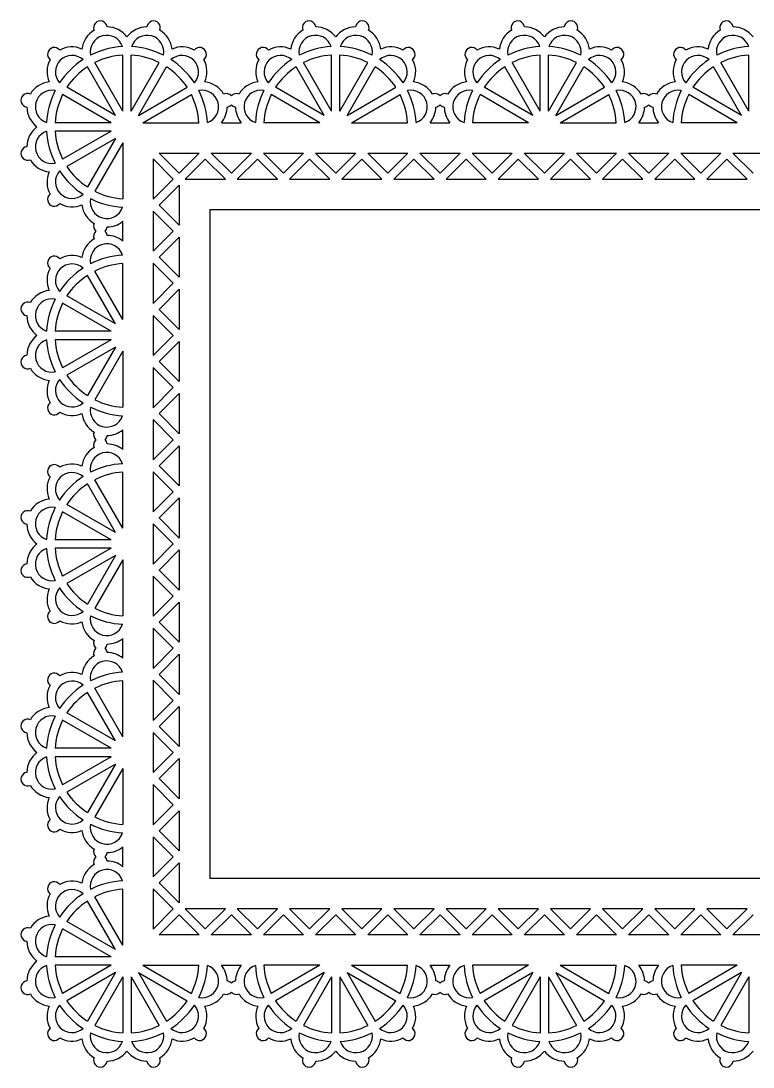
# Model space of a CAD drawing. Extents: x 101 to 362, y -61 to 137.
# Drawn here: x 100.8 to 239.1, y -61 to 136.8 of the extents above; entities that cross this region are included whole.
import ezdxf

# ---------------------------------------------------------------- set-up
doc = ezdxf.new("R2010")
doc.units = 0
doc.layers.get('0').update_dxf_attribs({"linetype": 'CONTINUOUS'})

msp = doc.modelspace()

# ---------------------------------------------------------------- linework, layer by layer
for p, q in [((120.056839, 119.719523), (114.761434, 128.891433)), ((120.056839, 119.719523), (120.056839, 130.310333)), ((121.656839, 119.719523), (121.656839, 130.310333)), ((121.656839, 119.719523), (126.952243, 128.891433)), ((159.478653, 119.719523), (154.183249, 128.891433)), ((159.478653, 119.719523), (159.478653, 130.310333)), ((161.078653, 119.719523), (161.078653, 130.310333)), ((161.078653, 119.719523), (166.374058, 128.891433)), ((198.900468, 119.719523), (193.605064, 128.891433)), ((198.900468, 119.719523), (198.900468, 130.310333)), ((200.500468, 119.719523), (200.500468, 130.310333)), ((200.500468, 119.719523), (205.795873, 128.891433)), ((238.322283, 119.719523), (233.026878, 128.891433)), ((238.322283, 119.719523), (238.322283, 130.310333)), ((118.671198, 118.919523), (113.375793, 128.091433)), ((123.042479, 118.919523), (128.337884, 128.091433)), ((158.093013, 118.919523), (152.797608, 128.091433)), ((162.464294, 118.919523), (167.759699, 128.091433)), ((197.514828, 118.919523), (192.219423, 128.091433)), ((201.886109, 118.919523), (207.181514, 128.091433)), ((236.936642, 118.919523), (231.641238, 128.091433)), ((117.871198, 117.533882), (108.699288, 122.829287)), ((118.671198, 118.919523), (109.499288, 124.214928)), ((123.042479, 118.919523), (132.214389, 124.214928)), ((123.842479, 117.533882), (133.014389, 122.829287)), ((157.293013, 117.533882), (148.121103, 122.829287)), ((158.093013, 118.919523), (148.921103, 124.214928)), ((162.464294, 118.919523), (171.636204, 124.214928)), ((163.264294, 117.533882), (172.436204, 122.829287)), ((196.714828, 117.533882), (187.542918, 122.829287)), ((197.514828, 118.919523), (188.342918, 124.214928)), ((201.886109, 118.919523), (211.058019, 124.214928)), ((202.686109, 117.533882), (211.858019, 122.829287)), ((236.136642, 117.533882), (226.964732, 122.829287)), ((236.936642, 118.919523), (227.764732, 124.214928)), ((117.871198, 117.533882), (107.280388, 117.533882)), ((123.842479, 117.533882), (134.433289, 117.533882)), ((138.700766, 117.533882), (142.434726, 117.533882)), ((157.293013, 117.533882), (146.702203, 117.533882)), ((163.264294, 117.533882), (173.855104, 117.533882)), ((178.12258, 117.533882), (181.856541, 117.533882)), ((196.714828, 117.533882), (186.124018, 117.533882)), ((202.686109, 117.533882), (213.276918, 117.533882)), ((217.544395, 117.533882), (221.278356, 117.533882)), ((236.136642, 117.533882), (225.545833, 117.533882)), ((117.871198, 115.933882), (107.280388, 115.933882)), ((117.871198, 115.933882), (108.699288, 110.638478)), ((118.671198, 114.548242), (109.499288, 109.252837)), ((118.671198, 114.548242), (113.375793, 105.376332)), ((120.056839, 113.748242), (114.761434, 104.576332)), ((120.056839, 113.748242), (120.056839, 103.157432)), ((126.915936, 111.783882), (134.508648, 111.783882)), ((126.915936, 111.783882), (130.712292, 107.987526)), ((134.508648, 111.783882), (130.712292, 107.987526)), ((136.77139, 111.783882), (144.364102, 111.783882)), ((136.77139, 111.783882), (140.567746, 107.987526)), ((144.364102, 111.783882), (140.567746, 107.987526)), ((146.626844, 111.783882), (154.219556, 111.783882)), ((146.626844, 111.783882), (150.4232, 107.987526)), ((154.219556, 111.783882), (150.4232, 107.987526)), ((156.482297, 111.783882), (160.278653, 107.987526)), ((156.482297, 111.783882), (164.075009, 111.783882)), ((164.075009, 111.783882), (160.278653, 107.987526)), ((166.337751, 111.783882), (173.930463, 111.783882)), ((166.337751, 111.783882), (170.134107, 107.987526)), ((173.930463, 111.783882), (170.134107, 107.987526)), ((176.193205, 111.783882), (183.785917, 111.783882)), ((176.193205, 111.783882), (179.989561, 107.987526)), ((183.785917, 111.783882), (179.989561, 107.987526)), ((186.048659, 111.783882), (193.641371, 111.783882)), ((186.048659, 111.783882), (189.845015, 107.987526)), ((193.641371, 111.783882), (189.845015, 107.987526)), ((195.904112, 111.783882), (203.496824, 111.783882)), ((195.904112, 111.783882), (199.700468, 107.987526)), ((203.496824, 111.783882), (199.700468, 107.987526)), ((205.759566, 111.783882), (213.352278, 111.783882)), ((205.759566, 111.783882), (209.555922, 107.987526)), ((213.352278, 111.783882), (209.555922, 107.987526)), ((215.61502, 111.783882), (223.207732, 111.783882)), ((215.61502, 111.783882), (219.411376, 107.987526)), ((223.207732, 111.783882), (219.411376, 107.987526)), ((225.470473, 111.783882), (233.063185, 111.783882)), ((225.470473, 111.783882), (229.266829, 107.987526)), ((233.063185, 111.783882), (229.266829, 107.987526)), ((235.325927, 111.783882), (239.122283, 107.987526)), ((235.325927, 111.783882), (242.918639, 111.783882)), ((125.806839, 110.674785), (129.603195, 106.878429)), ((125.806839, 110.674785), (125.806839, 103.082073)), ((135.640019, 110.652511), (131.843663, 106.856155)), ((135.640019, 110.652511), (139.436375, 106.856155)), ((145.495473, 110.652511), (141.699117, 106.856155)), ((145.495473, 110.652511), (149.291829, 106.856155)), ((155.350927, 110.652511), (151.554571, 106.856155)), ((155.350927, 110.652511), (159.147283, 106.856155)), ((165.20638, 110.652511), (161.410024, 106.856155)), ((165.20638, 110.652511), (169.002736, 106.856155)), ((175.061834, 110.652511), (171.265478, 106.856155)), ((175.061834, 110.652511), (178.85819, 106.856155)), ((184.917288, 110.652511), (181.120932, 106.856155)), ((184.917288, 110.652511), (188.713644, 106.856155)), ((194.772741, 110.652511), (190.976385, 106.856155)), ((194.772741, 110.652511), (198.569097, 106.856155)), ((204.628195, 110.652511), (200.831839, 106.856155)), ((204.628195, 110.652511), (208.424551, 106.856155)), ((214.483649, 110.652511), (210.687293, 106.856155)), ((214.483649, 110.652511), (218.280005, 106.856155)), ((224.339103, 110.652511), (220.542747, 106.856155)), ((224.339103, 110.652511), (228.135459, 106.856155)), ((234.194556, 110.652511), (230.3982, 106.856155)), ((234.194556, 110.652511), (237.990912, 106.856155)), ((125.806839, 103.082073), (129.603195, 106.878429)), ((131.843663, 106.856155), (139.436375, 106.856155)), ((141.699117, 106.856155), (149.291829, 106.856155)), ((151.554571, 106.856155), (159.147283, 106.856155)), ((161.410024, 106.856155), (169.002736, 106.856155)), ((171.265478, 106.856155), (178.85819, 106.856155)), ((181.120932, 106.856155), (188.713644, 106.856155)), ((190.976385, 106.856155), (198.569097, 106.856155)), ((200.831839, 106.856155), (208.424551, 106.856155)), ((210.687293, 106.856155), (218.280005, 106.856155)), ((220.542747, 106.856155), (228.135459, 106.856155)), ((230.3982, 106.856155), (237.990912, 106.856155)), ((126.938209, 101.950702), (130.734565, 105.747058)), ((130.734565, 105.747058), (130.734565, 98.154346)), ((126.938209, 101.950702), (130.734565, 98.154346)), ((136.484565, 101.106155), (262.916371, 101.106155)), ((136.484565, 101.106155), (136.484565, -25.32565)), ((120.056839, 95.155994), (120.056839, 98.889955)), ((125.806839, 100.819331), (129.603195, 97.022975)), ((125.806839, 100.819331), (125.806839, 93.226619)), ((125.806839, 93.226619), (129.603195, 97.022975)), ((126.938209, 92.095248), (130.734565, 95.891604)), ((130.734565, 95.891604), (130.734565, 88.298892)), ((126.938209, 92.095248), (130.734565, 88.298892)), ((120.056839, 80.297708), (114.761434, 89.469618)), ((120.056839, 80.297708), (120.056839, 90.888518)), ((125.806839, 90.963877), (125.806839, 83.371165)), ((125.806839, 90.963877), (129.603195, 87.167521)), ((118.671198, 79.497708), (113.375793, 88.669618)), ((125.806839, 83.371165), (129.603195, 87.167521)), ((126.938209, 82.239794), (130.734565, 86.03615)), ((130.734565, 86.03615), (130.734565, 78.443438)), ((117.871198, 78.112067), (108.699288, 83.407472)), ((118.671198, 79.497708), (109.499288, 84.793113)), ((125.806839, 81.108423), (125.806839, 73.515711)), ((125.806839, 81.108423), (129.603195, 77.312067)), ((126.938209, 82.239794), (130.734565, 78.443438)), ((117.871198, 78.112067), (107.280388, 78.112067)), ((125.806839, 73.515711), (129.603195, 77.312067)), ((117.871198, 76.512067), (107.280388, 76.512067)), ((117.871198, 76.512067), (108.699288, 71.216663)), ((126.938209, 72.384341), (130.734565, 76.180697)), ((130.734565, 76.180697), (130.734565, 68.587985)), ((118.671198, 75.126427), (109.499288, 69.831022)), ((118.671198, 75.126427), (113.375793, 65.954517)), ((120.056839, 74.326427), (114.761434, 65.154517)), ((120.056839, 74.326427), (120.056839, 63.735617)), ((125.806839, 71.25297), (125.806839, 63.660258)), ((125.806839, 71.25297), (129.603195, 67.456614)), ((126.938209, 72.384341), (130.734565, 68.587985)), ((125.806839, 63.660258), (129.603195, 67.456614)), ((126.938209, 62.528887), (130.734565, 66.325243)), ((130.734565, 66.325243), (130.734565, 58.732531)), ((125.806839, 61.397516), (125.806839, 53.804804)), ((125.806839, 61.397516), (129.603195, 57.60116)), ((126.938209, 62.528887), (130.734565, 58.732531)), ((120.056839, 55.73418), (120.056839, 59.468141)), ((125.806839, 53.804804), (129.603195, 57.60116)), ((126.938209, 52.673433), (130.734565, 56.469789)), ((130.734565, 56.469789), (130.734565, 48.877077)), ((120.056839, 40.875893), (120.056839, 51.466703)), ((125.806839, 51.542062), (125.806839, 43.94935)), ((125.806839, 51.542062), (129.603195, 47.745706)), ((126.938209, 52.673433), (130.734565, 48.877077)), ((120.056839, 40.875893), (114.761434, 50.047803)), ((118.671198, 40.075893), (113.375793, 49.247803)), ((125.806839, 43.94935), (129.603195, 47.745706)), ((126.938209, 42.817979), (130.734565, 46.614335)), ((130.734565, 46.614335), (130.734565, 39.021623)), ((117.871198, 38.690253), (108.699288, 43.985657)), ((118.671198, 40.075893), (109.499288, 45.371298)), ((125.806839, 41.686609), (125.806839, 34.093897)), ((125.806839, 41.686609), (129.603195, 37.890253)), ((126.938209, 42.817979), (130.734565, 39.021623)), ((117.871198, 38.690253), (107.280388, 38.690253)), ((125.806839, 34.093897), (129.603195, 37.890253)), ((117.871198, 37.090253), (107.280388, 37.090253)), ((117.871198, 37.090253), (108.699288, 31.794848)), ((118.671198, 35.704612), (109.499288, 30.409207)), ((118.671198, 35.704612), (113.375793, 26.532702)), ((126.938209, 32.962526), (130.734565, 36.758882)), ((130.734565, 36.758882), (130.734565, 29.16617)), ((120.056839, 34.904612), (114.761434, 25.732702)), ((120.056839, 34.904612), (120.056839, 24.313802)), ((125.806839, 31.831155), (125.806839, 24.238443)), ((125.806839, 31.831155), (129.603195, 28.034799)), ((126.938209, 32.962526), (130.734565, 29.16617)), ((125.806839, 24.238443), (129.603195, 28.034799)), ((126.938209, 23.107072), (130.734565, 26.903428)), ((130.734565, 26.903428), (130.734565, 19.310716)), ((125.806839, 21.975701), (129.603195, 18.179345)), ((125.806839, 21.975701), (125.806839, 14.382989)), ((126.938209, 23.107072), (130.734565, 19.310716)), ((120.056839, 16.312365), (120.056839, 20.046326)), ((125.806839, 14.382989), (129.603195, 18.179345)), ((126.938209, 13.251618), (130.734565, 17.047974)), ((130.734565, 17.047974), (130.734565, 9.455262)), ((120.056839, 1.454078), (120.056839, 12.044888)), ((125.806839, 12.120247), (129.603195, 8.323891)), ((125.806839, 12.120247), (125.806839, 4.527535)), ((126.938209, 13.251618), (130.734565, 9.455262)), ((120.056839, 1.454078), (114.761434, 10.625989)), ((118.671198, 0.654078), (113.375793, 9.825989)), ((125.806839, 4.527535), (129.603195, 8.323891)), ((118.671198, 0.654078), (109.499288, 5.949483)), ((126.938209, 3.396165), (130.734565, 7.192521)), ((130.734565, 7.192521), (130.734565, -0.400191)), ((117.871198, -0.731562), (108.699288, 4.563843)), ((125.806839, 2.264794), (125.806839, -5.327918)), ((125.806839, 2.264794), (129.603195, -1.531562)), ((126.938209, 3.396165), (130.734565, -0.400191)), ((117.871198, -0.731562), (107.280388, -0.731562)), ((125.806839, -5.327918), (129.603195, -1.531562)), ((117.871198, -2.331562), (107.280388, -2.331562)), ((117.871198, -2.331562), (108.699288, -7.626967)), ((118.671198, -3.717203), (109.499288, -9.012608)), ((118.671198, -3.717203), (113.375793, -12.889113)), ((126.938209, -6.459289), (130.734565, -2.662933)), ((130.734565, -2.662933), (130.734565, -10.255645)), ((120.056839, -4.517203), (114.761434, -13.689113)), ((120.056839, -4.517203), (120.056839, -15.108012)), ((125.806839, -7.59066), (125.806839, -15.183372)), ((125.806839, -7.59066), (129.603195, -11.387016)), ((126.938209, -6.459289), (130.734565, -10.255645)), ((125.806839, -15.183372), (129.603195, -11.387016)), ((126.938209, -16.314743), (130.734565, -12.518387)), ((130.734565, -12.518387), (130.734565, -20.111099)), ((125.806839, -17.446114), (125.806839, -25.038826)), ((125.806839, -17.446114), (129.603195, -21.24247)), ((126.938209, -16.314743), (130.734565, -20.111099)), ((120.056839, -23.10945), (120.056839, -19.375489)), ((125.806839, -25.038826), (129.603195, -21.24247)), ((126.938209, -26.170197), (130.734565, -22.373841)), ((130.734565, -22.373841), (130.734565, -29.966553)), ((262.916371, -25.32565), (136.484565, -25.32565)), ((120.056839, -37.967736), (120.056839, -27.376927)), ((125.806839, -27.301567), (129.603195, -31.097923)), ((125.806839, -27.301567), (125.806839, -34.894279)), ((126.938209, -26.170197), (130.734565, -29.966553)), ((118.671198, -38.767736), (113.375793, -29.595826)), ((120.056839, -37.967736), (114.761434, -28.795826)), ((125.806839, -34.894279), (129.603195, -31.097923)), ((135.640019, -34.872006), (131.843663, -31.07565)), ((139.436375, -31.07565), (131.843663, -31.07565)), ((135.640019, -34.872006), (139.436375, -31.07565)), ((149.291829, -31.07565), (141.699117, -31.07565)), ((145.495473, -34.872006), (141.699117, -31.07565)), ((145.495473, -34.872006), (149.291829, -31.07565)), ((155.350927, -34.872006), (151.554571, -31.07565)), ((159.147283, -31.07565), (151.554571, -31.07565)), ((155.350927, -34.872006), (159.147283, -31.07565)), ((165.20638, -34.872006), (161.410024, -31.07565)), ((169.002736, -31.07565), (161.410024, -31.07565)), ((165.20638, -34.872006), (169.002736, -31.07565)), ((175.061834, -34.872006), (171.265478, -31.07565)), ((178.85819, -31.07565), (171.265478, -31.07565)), ((175.061834, -34.872006), (178.85819, -31.07565)), ((184.917288, -34.872006), (181.120932, -31.07565)), ((188.713644, -31.07565), (181.120932, -31.07565)), ((184.917288, -34.872006), (188.713644, -31.07565)), ((198.569097, -31.07565), (190.976385, -31.07565)), ((194.772741, -34.872006), (190.976385, -31.07565)), ((194.772741, -34.872006), (198.569097, -31.07565)), ((204.628195, -34.872006), (200.831839, -31.07565)), ((208.424551, -31.07565), (200.831839, -31.07565)), ((204.628195, -34.872006), (208.424551, -31.07565)), ((218.280005, -31.07565), (210.687293, -31.07565)), ((214.483649, -34.872006), (210.687293, -31.07565)), ((214.483649, -34.872006), (218.280005, -31.07565)), ((224.339103, -34.872006), (220.542747, -31.07565)), ((228.135459, -31.07565), (220.542747, -31.07565)), ((224.339103, -34.872006), (228.135459, -31.07565)), ((234.194556, -34.872006), (230.3982, -31.07565)), ((237.990912, -31.07565), (230.3982, -31.07565)), ((234.194556, -34.872006), (237.990912, -31.07565)), ((118.671198, -38.767736), (109.499288, -33.472332)), ((126.915936, -36.003377), (130.712292, -32.207021)), ((134.508648, -36.003377), (130.712292, -32.207021)), ((136.77139, -36.003377), (140.567746, -32.207021)), ((144.364102, -36.003377), (140.567746, -32.207021)), ((146.626844, -36.003377), (150.4232, -32.207021)), ((154.219556, -36.003377), (150.4232, -32.207021)), ((156.482297, -36.003377), (160.278653, -32.207021)), ((164.075009, -36.003377), (160.278653, -32.207021)), ((166.337751, -36.003377), (170.134107, -32.207021)), ((173.930463, -36.003377), (170.134107, -32.207021)), ((176.193205, -36.003377), (179.989561, -32.207021)), ((183.785917, -36.003377), (179.989561, -32.207021)), ((186.048659, -36.003377), (189.845015, -32.207021)), ((193.641371, -36.003377), (189.845015, -32.207021)), ((195.904112, -36.003377), (199.700468, -32.207021)), ((203.496824, -36.003377), (199.700468, -32.207021)), ((205.759566, -36.003377), (209.555922, -32.207021)), ((213.352278, -36.003377), (209.555922, -32.207021)), ((215.61502, -36.003377), (219.411376, -32.207021)), ((223.207732, -36.003377), (219.411376, -32.207021)), ((225.470473, -36.003377), (229.266829, -32.207021)), ((233.063185, -36.003377), (229.266829, -32.207021)), ((235.325927, -36.003377), (239.122283, -32.207021)), ((117.871198, -40.153377), (108.699288, -34.857972)), ((134.508648, -36.003377), (126.915936, -36.003377)), ((144.364102, -36.003377), (136.77139, -36.003377)), ((154.219556, -36.003377), (146.626844, -36.003377)), ((164.075009, -36.003377), (156.482297, -36.003377)), ((173.930463, -36.003377), (166.337751, -36.003377)), ((183.785917, -36.003377), (176.193205, -36.003377)), ((193.641371, -36.003377), (186.048659, -36.003377)), ((203.496824, -36.003377), (195.904112, -36.003377)), ((213.352278, -36.003377), (205.759566, -36.003377)), ((223.207732, -36.003377), (215.61502, -36.003377)), ((233.063185, -36.003377), (225.470473, -36.003377)), ((242.918639, -36.003377), (235.325927, -36.003377)), ((117.871198, -40.153377), (107.280388, -40.153377)), ((117.871198, -41.753377), (107.280388, -41.753377)), ((117.871198, -41.753377), (108.699288, -47.048782)), ((118.671198, -43.139018), (109.499288, -48.434423)), ((118.671198, -43.139018), (113.375793, -52.310928)), ((123.042479, -43.139018), (132.214389, -48.434423)), ((123.042479, -43.139018), (128.337884, -52.310928)), ((123.842479, -41.753377), (133.014389, -47.048782)), ((123.842479, -41.753377), (134.433289, -41.753377)), ((138.700766, -41.753377), (142.434726, -41.753377)), ((157.293013, -41.753377), (146.702203, -41.753377)), ((157.293013, -41.753377), (148.121103, -47.048782)), ((158.093013, -43.139018), (148.921103, -48.434423)), ((158.093013, -43.139018), (152.797608, -52.310928)), ((162.464294, -43.139018), (171.636204, -48.434423)), ((162.464294, -43.139018), (167.759699, -52.310928)), ((163.264294, -41.753377), (172.436204, -47.048782)), ((163.264294, -41.753377), (173.855104, -41.753377)), ((178.12258, -41.753377), (181.856541, -41.753377)), ((196.714828, -41.753377), (186.124018, -41.753377)), ((196.714828, -41.753377), (187.542918, -47.048782)), ((197.514828, -43.139018), (188.342918, -48.434423)), ((197.514828, -43.139018), (192.219423, -52.310928)), ((201.886109, -43.139018), (207.181514, -52.310928)), ((201.886109, -43.139018), (211.058019, -48.434423)), ((202.686109, -41.753377), (211.858019, -47.048782)), ((202.686109, -41.753377), (213.276918, -41.753377)), ((217.544395, -41.753377), (221.278356, -41.753377)), ((236.136642, -41.753377), (225.545833, -41.753377)), ((236.136642, -41.753377), (226.964732, -47.048782)), ((236.936642, -43.139018), (227.764732, -48.434423)), ((236.936642, -43.139018), (231.641238, -52.310928)), ((120.056839, -43.939018), (114.761434, -53.110928)), ((120.056839, -43.939018), (120.056839, -54.529827)), ((121.656839, -43.939018), (121.656839, -54.529827)), ((121.656839, -43.939018), (126.952243, -53.110928)), ((159.478653, -43.939018), (154.183249, -53.110928)), ((159.478653, -43.939018), (159.478653, -54.529827)), ((161.078653, -43.939018), (166.374058, -53.110928)), ((161.078653, -43.939018), (161.078653, -54.529827)), ((198.900468, -43.939018), (193.605064, -53.110928)), ((198.900468, -43.939018), (198.900468, -54.529827)), ((200.500468, -43.939018), (200.500468, -54.529827)), ((200.500468, -43.939018), (205.795873, -53.110928)), ((238.322283, -43.939018), (233.026878, -53.110928)), ((238.322283, -43.939018), (238.322283, -54.529827))]:
    msp.add_line(p, q)
for centre, radius, start, end in [((115.831576, 135.488416), 1.28, 7.230346, 202.769654), ((125.882101, 135.488416), 1.28, 337.230346, 172.769654), ((155.253391, 135.488416), 1.28, 7.230346, 202.769654), ((165.303916, 135.488416), 1.28, 337.230346, 172.769654), ((194.675206, 135.488416), 1.28, 7.230346, 202.769654), ((204.72573, 135.488416), 1.28, 337.230346, 172.769654), ((234.097021, 135.488416), 1.28, 7.230346, 202.769654), ((117.056839, 130.915675), 4.734049, 120.539308, 173.388276), ((117.056839, 130.915675), 4.734049, 36.611724, 89.460692), ((124.656839, 130.915675), 4.734049, 90.539308, 143.388276), ((124.656839, 130.915675), 4.734049, 6.611724, 59.460692), ((156.478653, 130.915675), 4.734049, 120.539308, 173.388276), ((156.478653, 130.915675), 4.734049, 36.611724, 89.460692), ((164.078653, 130.915675), 4.734049, 90.539308, 143.388276), ((164.078653, 130.915675), 4.734049, 6.611724, 59.460692), ((195.900468, 130.915675), 4.734049, 120.539308, 173.388276), ((195.900468, 130.915675), 4.734049, 36.611724, 89.460692), ((203.500468, 130.915675), 4.734049, 90.539308, 143.388276), ((203.500468, 130.915675), 4.734049, 6.611724, 59.460692), ((235.322283, 130.915675), 4.734049, 120.539308, 173.388276), ((235.322283, 130.915675), 4.734049, 36.611724, 89.460692), ((117.056839, 130.915675), 3.134049, 18.522619, 191.477381), ((124.656839, 130.915675), 3.134049, 348.522619, 161.477381), ((156.478653, 130.915675), 3.134049, 18.522619, 191.477381), ((164.078653, 130.915675), 3.134049, 348.522619, 161.477381), ((195.900468, 130.915675), 3.134049, 18.522619, 191.477381), ((203.500468, 130.915675), 3.134049, 348.522619, 161.477381), ((235.322283, 130.915675), 3.134049, 18.522619, 191.477381), ((107.127567, 130.463154), 1.28, 37.230346, 232.769654), ((110.475045, 127.115675), 4.734049, 66.611724, 119.460692), ((120.856839, 116.733882), 15.2, 93.123789, 116.876211), ((120.856839, 116.733882), 15.2, 63.123789, 86.876211), ((131.238632, 127.115675), 4.734049, 60.539308, 113.388276), ((134.58611, 130.463154), 1.28, 307.230346, 142.769654), ((146.549382, 130.463154), 1.28, 37.230346, 232.769654), ((149.89686, 127.115675), 4.734049, 66.611724, 119.460692), ((160.278653, 116.733882), 15.2, 93.123789, 116.876211), ((160.278653, 116.733882), 15.2, 63.123789, 86.876211), ((170.660446, 127.115675), 4.734049, 60.539308, 113.388276), ((174.007925, 130.463154), 1.28, 307.230346, 142.769654), ((185.971197, 130.463154), 1.28, 37.230346, 232.769654), ((189.318675, 127.115675), 4.734049, 66.611724, 119.460692), ((199.700468, 116.733882), 15.2, 93.123789, 116.876211), ((199.700468, 116.733882), 15.2, 63.123789, 86.876211), ((210.082261, 127.115675), 4.734049, 60.539308, 113.388276), ((213.42974, 130.463154), 1.28, 307.230346, 142.769654), ((225.393012, 130.463154), 1.28, 37.230346, 232.769654), ((228.74049, 127.115675), 4.734049, 66.611724, 119.460692), ((239.122283, 116.733882), 15.2, 93.123789, 116.876211), ((110.475045, 127.115675), 4.734049, 150.539308, 203.388276), ((110.475045, 127.115675), 3.134049, 48.522619, 221.477381), ((120.856839, 116.733882), 15.2, 123.123789, 146.876211), ((120.856839, 116.733882), 13.6, 93.372287, 116.627713), ((120.856839, 116.733882), 13.6, 63.372287, 86.627713), ((131.238632, 127.115675), 3.134049, 318.522619, 131.477381), ((120.856839, 116.733882), 15.2, 33.123789, 56.876211), ((131.238632, 127.115675), 4.734049, 336.611724, 29.460692), ((149.89686, 127.115675), 4.734049, 150.539308, 203.388276), ((149.89686, 127.115675), 3.134049, 48.522619, 221.477381), ((160.278653, 116.733882), 15.2, 123.123789, 146.876211), ((160.278653, 116.733882), 13.6, 93.372287, 116.627713), ((160.278653, 116.733882), 13.6, 63.372287, 86.627713), ((170.660446, 127.115675), 3.134049, 318.522619, 131.477381), ((160.278653, 116.733882), 15.2, 33.123789, 56.876211), ((170.660446, 127.115675), 4.734049, 336.611724, 29.460692), ((189.318675, 127.115675), 4.734049, 150.539308, 203.388276), ((189.318675, 127.115675), 3.134049, 48.522619, 221.477381), ((199.700468, 116.733882), 15.2, 123.123789, 146.876211), ((199.700468, 116.733882), 13.6, 93.372287, 116.627713), ((199.700468, 116.733882), 13.6, 63.372287, 86.627713), ((210.082261, 127.115675), 3.134049, 318.522619, 131.477381), ((199.700468, 116.733882), 15.2, 33.123789, 56.876211), ((210.082261, 127.115675), 4.734049, 336.611724, 29.460692), ((228.74049, 127.115675), 4.734049, 150.539308, 203.388276), ((228.74049, 127.115675), 3.134049, 48.522619, 221.477381), ((239.122283, 116.733882), 15.2, 123.123789, 146.876211), ((239.122283, 116.733882), 13.6, 93.372287, 116.627713), ((120.856839, 116.733882), 13.6, 123.372287, 146.627713), ((120.856839, 116.733882), 13.6, 33.372287, 56.627713), ((160.278653, 116.733882), 13.6, 123.372287, 146.627713), ((160.278653, 116.733882), 13.6, 33.372287, 56.627713), ((199.700468, 116.733882), 13.6, 123.372287, 146.627713), ((199.700468, 116.733882), 13.6, 33.372287, 56.627713), ((239.122283, 116.733882), 13.6, 123.372287, 146.627713), ((106.675045, 120.533882), 4.734049, 96.611724, 149.460692), ((135.038632, 120.533882), 4.734049, 30.539308, 83.388276), ((146.09686, 120.533882), 4.734049, 96.611724, 149.460692), ((174.460446, 120.533882), 4.734049, 30.539308, 83.388276), ((185.518675, 120.533882), 4.734049, 96.611724, 149.460692), ((213.882261, 120.533882), 4.734049, 30.539308, 83.388276), ((224.94049, 120.533882), 4.734049, 96.611724, 149.460692), ((102.102305, 121.759144), 1.28, 67.230346, 262.769654), ((106.675045, 120.533882), 3.134049, 78.522619, 251.477381), ((120.856839, 116.733882), 15.2, 153.123789, 176.876211), ((120.856839, 116.733882), 13.6, 153.372287, 176.627713), ((120.856839, 116.733882), 13.6, 3.372287, 26.627713), ((135.038632, 120.533882), 3.134049, 288.522619, 101.477381), ((120.856839, 116.733882), 15.2, 3.123789, 26.876211), ((139.611372, 121.759144), 1.28, 41.654437, 112.769654), ((141.52412, 121.759144), 1.28, 67.230346, 138.345563), ((146.09686, 120.533882), 3.134049, 78.522619, 251.477381), ((160.278653, 116.733882), 15.2, 153.123789, 176.876211), ((160.278653, 116.733882), 13.6, 153.372287, 176.627713), ((160.278653, 116.733882), 13.6, 3.372287, 26.627713), ((174.460446, 120.533882), 3.134049, 288.522619, 101.477381), ((160.278653, 116.733882), 15.2, 3.123789, 26.876211), ((179.033187, 121.759144), 1.28, 41.654437, 112.769654), ((180.945935, 121.759144), 1.28, 67.230346, 138.345563), ((185.518675, 120.533882), 3.134049, 78.522619, 251.477381), ((199.700468, 116.733882), 15.2, 153.123789, 176.876211), ((199.700468, 116.733882), 13.6, 153.372287, 176.627713), ((199.700468, 116.733882), 13.6, 3.372287, 26.627713), ((213.882261, 120.533882), 3.134049, 288.522619, 101.477381), ((199.700468, 116.733882), 15.2, 3.123789, 26.876211), ((218.455002, 121.759144), 1.28, 41.654437, 112.769654), ((220.367749, 121.759144), 1.28, 67.230346, 138.345563), ((224.94049, 120.533882), 3.134049, 78.522619, 251.477381), ((239.122283, 116.733882), 15.2, 153.123789, 176.876211), ((239.122283, 116.733882), 13.6, 153.372287, 176.627713), ((139.611372, 121.759144), 1.28, 277.230346, 318.345563), ((141.52412, 121.759144), 1.28, 221.654437, 262.769654), ((179.033187, 121.759144), 1.28, 277.230346, 318.345563), ((180.945935, 121.759144), 1.28, 221.654437, 262.769654), ((218.455002, 121.759144), 1.28, 277.230346, 318.345563), ((220.367749, 121.759144), 1.28, 221.654437, 262.769654), ((106.675045, 120.533882), 4.734049, 180.539308, 233.388276), ((135.038632, 120.533882), 4.734049, 320.675854, 359.460692), ((146.09686, 120.533882), 4.734049, 180.539308, 219.324146), ((174.460446, 120.533882), 4.734049, 320.675854, 359.460692), ((185.518675, 120.533882), 4.734049, 180.539308, 219.324146), ((213.882261, 120.533882), 4.734049, 320.675854, 359.460692), ((224.94049, 120.533882), 4.734049, 180.539308, 219.324146), ((106.675045, 112.933882), 4.734049, 126.611724, 179.460692), ((106.675045, 112.933882), 3.134049, 108.522619, 281.477381), ((120.856839, 116.733882), 15.2, 183.123789, 206.876211), ((120.856839, 116.733882), 13.6, 183.372287, 206.627713), ((102.102305, 111.70862), 1.28, 97.230346, 292.769654), ((106.675045, 112.933882), 4.734049, 210.539308, 263.388276), ((120.856839, 116.733882), 13.6, 213.372287, 236.627713), ((110.475045, 106.352089), 4.734049, 156.611724, 209.460692), ((110.475045, 106.352089), 3.134049, 138.522619, 311.477381), ((120.856839, 116.733882), 15.2, 213.123789, 236.876211), ((107.127567, 103.004611), 1.28, 127.230346, 322.769654), ((117.056839, 102.552089), 3.134049, 168.522619, 341.477381), ((120.856839, 116.733882), 15.2, 243.123789, 266.876211), ((120.856839, 116.733882), 13.6, 243.372287, 266.627713), ((110.475045, 106.352089), 4.734049, 240.539308, 293.388276), ((117.056839, 102.552089), 4.734049, 186.611724, 239.460692), ((117.056839, 102.552089), 4.734049, 270.539308, 309.324146), ((115.831576, 97.979349), 1.28, 157.230346, 228.345563), ((115.831576, 96.066601), 1.28, 131.654437, 202.769654), ((115.831576, 97.979349), 1.28, 311.654437, 352.769654), ((115.831576, 96.066601), 1.28, 7.230346, 48.345563), ((117.056839, 91.493861), 4.734049, 120.539308, 173.388276), ((117.056839, 91.493861), 4.734049, 50.675854, 89.460692), ((117.056839, 91.493861), 3.134049, 18.522619, 191.477381), ((107.127567, 91.041339), 1.28, 37.230346, 232.769654), ((110.475045, 87.693861), 4.734049, 66.611724, 119.460692), ((120.856839, 77.312067), 15.2, 93.123789, 116.876211), ((110.475045, 87.693861), 4.734049, 150.539308, 203.388276), ((110.475045, 87.693861), 3.134049, 48.522619, 221.477381), ((120.856839, 77.312067), 15.2, 123.123789, 146.876211), ((120.856839, 77.312067), 13.6, 93.372287, 116.627713), ((120.856839, 77.312067), 13.6, 123.372287, 146.627713), ((106.675045, 81.112067), 4.734049, 96.611724, 149.460692), ((102.102305, 82.33733), 1.28, 67.230346, 262.769654), ((106.675045, 81.112067), 3.134049, 78.522619, 251.477381), ((120.856839, 77.312067), 15.2, 153.123789, 176.876211), ((120.856839, 77.312067), 13.6, 153.372287, 176.627713), ((106.675045, 81.112067), 4.734049, 180.539308, 233.388276), ((106.675045, 73.512067), 4.734049, 126.611724, 179.460692), ((106.675045, 73.512067), 3.134049, 108.522619, 281.477381), ((120.856839, 77.312067), 15.2, 183.123789, 206.876211), ((120.856839, 77.312067), 13.6, 183.372287, 206.627713), ((102.102305, 72.286805), 1.28, 97.230346, 292.769654), ((106.675045, 73.512067), 4.734049, 210.539308, 263.388276), ((120.856839, 77.312067), 13.6, 213.372287, 236.627713), ((110.475045, 66.930274), 4.734049, 156.611724, 209.460692), ((110.475045, 66.930274), 3.134049, 138.522619, 311.477381), ((120.856839, 77.312067), 15.2, 213.123789, 236.876211), ((107.127567, 63.582796), 1.28, 127.230346, 322.769654), ((117.056839, 63.130274), 3.134049, 168.522619, 341.477381), ((120.856839, 77.312067), 15.2, 243.123789, 266.876211), ((120.856839, 77.312067), 13.6, 243.372287, 266.627713), ((110.475045, 66.930274), 4.734049, 240.539308, 293.388276), ((117.056839, 63.130274), 4.734049, 186.611724, 239.460692), ((117.056839, 63.130274), 4.734049, 270.539308, 309.324146), ((115.831576, 58.557534), 1.28, 157.230346, 228.345563), ((115.831576, 56.644786), 1.28, 131.654437, 202.769654), ((115.831576, 58.557534), 1.28, 311.654437, 352.769654), ((115.831576, 56.644786), 1.28, 7.230346, 48.345563), ((117.056839, 52.072046), 4.734049, 120.539308, 173.388276), ((117.056839, 52.072046), 4.734049, 50.675854, 89.460692), ((117.056839, 52.072046), 3.134049, 18.522619, 191.477381), ((107.127567, 51.619524), 1.28, 37.230346, 232.769654), ((110.475045, 48.272046), 4.734049, 66.611724, 119.460692), ((120.856839, 37.890253), 15.2, 93.123789, 116.876211), ((120.856839, 37.890253), 13.6, 93.372287, 116.627713), ((110.475045, 48.272046), 4.734049, 150.539308, 203.388276), ((110.475045, 48.272046), 3.134049, 48.522619, 221.477381), ((120.856839, 37.890253), 15.2, 123.123789, 146.876211), ((120.856839, 37.890253), 13.6, 123.372287, 146.627713), ((106.675045, 41.690253), 4.734049, 96.611724, 149.460692), ((102.102305, 42.915515), 1.28, 67.230346, 262.769654), ((106.675045, 41.690253), 3.134049, 78.522619, 251.477381), ((120.856839, 37.890253), 15.2, 153.123789, 176.876211), ((120.856839, 37.890253), 13.6, 153.372287, 176.627713), ((106.675045, 41.690253), 4.734049, 180.539308, 233.388276), ((106.675045, 34.090253), 4.734049, 126.611724, 179.460692), ((106.675045, 34.090253), 3.134049, 108.522619, 281.477381), ((120.856839, 37.890253), 15.2, 183.123789, 206.876211), ((120.856839, 37.890253), 13.6, 183.372287, 206.627713), ((102.102305, 32.86499), 1.28, 97.230346, 292.769654), ((106.675045, 34.090253), 4.734049, 210.539308, 263.388276), ((120.856839, 37.890253), 13.6, 213.372287, 236.627713), ((110.475045, 27.50846), 4.734049, 156.611724, 209.460692), ((110.475045, 27.50846), 3.134049, 138.522619, 311.477381), ((120.856839, 37.890253), 15.2, 213.123789, 236.876211), ((120.856839, 37.890253), 13.6, 243.372287, 266.627713), ((107.127567, 24.160981), 1.28, 127.230346, 322.769654), ((117.056839, 23.70846), 3.134049, 168.522619, 341.477381), ((120.856839, 37.890253), 15.2, 243.123789, 266.876211), ((110.475045, 27.50846), 4.734049, 240.539308, 293.388276), ((117.056839, 23.70846), 4.734049, 186.611724, 239.460692), ((117.056839, 23.70846), 4.734049, 270.539308, 309.324146), ((115.831576, 19.135719), 1.28, 157.230346, 228.345563), ((115.831576, 17.222971), 1.28, 131.654437, 202.769654), ((115.831576, 19.135719), 1.28, 311.654437, 352.769654), ((115.831576, 17.222971), 1.28, 7.230346, 48.345563), ((117.056839, 12.650231), 4.734049, 120.539308, 173.388276), ((117.056839, 12.650231), 4.734049, 50.675854, 89.460692), ((117.056839, 12.650231), 3.134049, 18.522619, 191.477381), ((107.127567, 12.197709), 1.28, 37.230346, 232.769654), ((110.475045, 8.850231), 3.134049, 48.522619, 221.477381), ((110.475045, 8.850231), 4.734049, 66.611724, 119.460692), ((120.856839, -1.531562), 15.2, 93.123789, 116.876211), ((120.856839, -1.531562), 13.6, 93.372287, 116.627713), ((110.475045, 8.850231), 4.734049, 150.539308, 203.388276), ((120.856839, -1.531562), 15.2, 123.123789, 146.876211), ((120.856839, -1.531562), 13.6, 123.372287, 146.627713), ((106.675045, 2.268438), 4.734049, 96.611724, 149.460692), ((102.102305, 3.4937), 1.28, 67.230346, 262.769654), ((106.675045, 2.268438), 3.134049, 78.522619, 251.477381), ((120.856839, -1.531562), 15.2, 153.123789, 176.876211), ((120.856839, -1.531562), 13.6, 153.372287, 176.627713), ((106.675045, 2.268438), 4.734049, 180.539308, 233.388276), ((106.675045, -5.331562), 4.734049, 126.611724, 179.460692), ((106.675045, -5.331562), 3.134049, 108.522619, 281.477381), ((120.856839, -1.531562), 15.2, 183.123789, 206.876211), ((120.856839, -1.531562), 13.6, 183.372287, 206.627713), ((102.102305, -6.556824), 1.28, 97.230346, 292.769654), ((106.675045, -5.331562), 4.734049, 210.539308, 263.388276), ((110.475045, -11.913355), 3.134049, 138.522619, 311.477381), ((120.856839, -1.531562), 15.2, 213.123789, 236.876211), ((120.856839, -1.531562), 13.6, 213.372287, 236.627713), ((110.475045, -11.913355), 4.734049, 156.611724, 209.460692), ((120.856839, -1.531562), 13.6, 243.372287, 266.627713), ((107.127567, -15.260834), 1.28, 127.230346, 322.769654), ((117.056839, -15.713355), 3.134049, 168.522619, 341.477381), ((120.856839, -1.531562), 15.2, 243.123789, 266.876211), ((110.475045, -11.913355), 4.734049, 240.539308, 293.388276), ((117.056839, -15.713355), 4.734049, 186.611724, 239.460692), ((117.056839, -15.713355), 4.734049, 270.539308, 309.324146), ((115.831576, -20.286096), 1.28, 157.230346, 228.345563), ((115.831576, -22.198843), 1.28, 131.654437, 202.769654), ((115.831576, -20.286096), 1.28, 311.654437, 352.769654), ((115.831576, -22.198843), 1.28, 7.230346, 48.345563), ((117.056839, -26.771584), 4.734049, 120.539308, 173.388276), ((117.056839, -26.771584), 3.134049, 18.522619, 191.477381), ((117.056839, -26.771584), 4.734049, 50.675854, 89.460692), ((107.127567, -27.224106), 1.28, 37.230346, 232.769654), ((110.475045, -30.571584), 3.134049, 48.522619, 221.477381), ((110.475045, -30.571584), 4.734049, 66.611724, 119.460692), ((120.856839, -40.953377), 15.2, 93.123789, 116.876211), ((120.856839, -40.953377), 13.6, 93.372287, 116.627713), ((110.475045, -30.571584), 4.734049, 150.539308, 203.388276), ((120.856839, -40.953377), 15.2, 123.123789, 146.876211), ((120.856839, -40.953377), 13.6, 123.372287, 146.627713), ((106.675045, -37.153377), 4.734049, 96.611724, 149.460692), ((102.102305, -35.928115), 1.28, 67.230346, 262.769654), ((106.675045, -37.153377), 3.134049, 78.522619, 251.477381), ((120.856839, -40.953377), 15.2, 153.123789, 176.876211), ((120.856839, -40.953377), 13.6, 153.372287, 176.627713), ((106.675045, -37.153377), 4.734049, 180.539308, 233.388276), ((106.675045, -44.753377), 4.734049, 126.611724, 179.460692), ((106.675045, -44.753377), 3.134049, 108.522619, 281.477381), ((120.856839, -40.953377), 15.2, 183.123789, 206.876211), ((120.856839, -40.953377), 13.6, 183.372287, 206.627713), ((120.856839, -40.953377), 13.6, 333.372287, 356.627713), ((120.856839, -40.953377), 15.2, 333.123789, 356.876211), ((135.038632, -44.753377), 3.134049, 258.522619, 71.477381), ((135.038632, -44.753377), 4.734049, 0.539308, 39.324146), ((146.09686, -44.753377), 4.734049, 140.675854, 179.460692), ((146.09686, -44.753377), 3.134049, 108.522619, 281.477381), ((160.278653, -40.953377), 15.2, 183.123789, 206.876211), ((160.278653, -40.953377), 13.6, 183.372287, 206.627713), ((160.278653, -40.953377), 13.6, 333.372287, 356.627713), ((160.278653, -40.953377), 15.2, 333.123789, 356.876211), ((174.460446, -44.753377), 3.134049, 258.522619, 71.477381), ((174.460446, -44.753377), 4.734049, 0.539308, 39.324146), ((185.518675, -44.753377), 4.734049, 140.675854, 179.460692), ((185.518675, -44.753377), 3.134049, 108.522619, 281.477381), ((199.700468, -40.953377), 15.2, 183.123789, 206.876211), ((199.700468, -40.953377), 13.6, 183.372287, 206.627713), ((199.700468, -40.953377), 13.6, 333.372287, 356.627713), ((213.882261, -44.753377), 3.134049, 258.522619, 71.477381), ((199.700468, -40.953377), 15.2, 333.123789, 356.876211), ((213.882261, -44.753377), 4.734049, 0.539308, 39.324146), ((224.94049, -44.753377), 4.734049, 140.675854, 179.460692), ((224.94049, -44.753377), 3.134049, 108.522619, 281.477381), ((239.122283, -40.953377), 15.2, 183.123789, 206.876211), ((239.122283, -40.953377), 13.6, 183.372287, 206.627713), ((102.102305, -45.978639), 1.28, 97.230346, 292.769654), ((139.611372, -45.978639), 1.28, 41.654437, 82.769654), ((141.52412, -45.978639), 1.28, 97.230346, 138.345563), ((179.033187, -45.978639), 1.28, 41.654437, 82.769654), ((180.945935, -45.978639), 1.28, 97.230346, 138.345563), ((218.455002, -45.978639), 1.28, 41.654437, 82.769654), ((220.367749, -45.978639), 1.28, 97.230346, 138.345563), ((106.675045, -44.753377), 4.734049, 210.539308, 263.388276), ((135.038632, -44.753377), 4.734049, 276.611724, 329.460692), ((139.611372, -45.978639), 1.28, 247.230346, 318.345563), ((141.52412, -45.978639), 1.28, 221.654437, 292.769654), ((146.09686, -44.753377), 4.734049, 210.539308, 263.388276), ((174.460446, -44.753377), 4.734049, 276.611724, 329.460692), ((179.033187, -45.978639), 1.28, 247.230346, 318.345563), ((180.945935, -45.978639), 1.28, 221.654437, 292.769654), ((185.518675, -44.753377), 4.734049, 210.539308, 263.388276), ((213.882261, -44.753377), 4.734049, 276.611724, 329.460692), ((218.455002, -45.978639), 1.28, 247.230346, 318.345563), ((220.367749, -45.978639), 1.28, 221.654437, 292.769654), ((224.94049, -44.753377), 4.734049, 210.539308, 263.388276), ((110.475045, -51.33517), 3.134049, 138.522619, 311.477381), ((120.856839, -40.953377), 15.2, 213.123789, 236.876211), ((120.856839, -40.953377), 13.6, 213.372287, 236.627713), ((120.856839, -40.953377), 13.6, 303.372287, 326.627713), ((131.238632, -51.33517), 3.134049, 228.522619, 41.477381), ((120.856839, -40.953377), 15.2, 303.123789, 326.876211), ((149.89686, -51.33517), 3.134049, 138.522619, 311.477381), ((160.278653, -40.953377), 15.2, 213.123789, 236.876211), ((160.278653, -40.953377), 13.6, 213.372287, 236.627713), ((160.278653, -40.953377), 13.6, 303.372287, 326.627713), ((170.660446, -51.33517), 3.134049, 228.522619, 41.477381), ((160.278653, -40.953377), 15.2, 303.123789, 326.876211), ((189.318675, -51.33517), 3.134049, 138.522619, 311.477381), ((199.700468, -40.953377), 15.2, 213.123789, 236.876211), ((199.700468, -40.953377), 13.6, 213.372287, 236.627713), ((199.700468, -40.953377), 13.6, 303.372287, 326.627713), ((199.700468, -40.953377), 15.2, 303.123789, 326.876211), ((210.082261, -51.33517), 3.134049, 228.522619, 41.477381), ((228.74049, -51.33517), 3.134049, 138.522619, 311.477381), ((239.122283, -40.953377), 15.2, 213.123789, 236.876211), ((239.122283, -40.953377), 13.6, 213.372287, 236.627713), ((110.475045, -51.33517), 4.734049, 156.611724, 209.460692), ((131.238632, -51.33517), 4.734049, 330.539308, 23.388276), ((149.89686, -51.33517), 4.734049, 156.611724, 209.460692), ((170.660446, -51.33517), 4.734049, 330.539308, 23.388276), ((189.318675, -51.33517), 4.734049, 156.611724, 209.460692), ((210.082261, -51.33517), 4.734049, 330.539308, 23.388276), ((228.74049, -51.33517), 4.734049, 156.611724, 209.460692), ((120.856839, -40.953377), 13.6, 243.372287, 266.627713), ((120.856839, -40.953377), 13.6, 273.372287, 296.627713), ((160.278653, -40.953377), 13.6, 243.372287, 266.627713), ((160.278653, -40.953377), 13.6, 273.372287, 296.627713), ((199.700468, -40.953377), 13.6, 243.372287, 266.627713), ((199.700468, -40.953377), 13.6, 273.372287, 296.627713), ((239.122283, -40.953377), 13.6, 243.372287, 266.627713), ((107.127567, -54.682649), 1.28, 127.230346, 322.769654), ((117.056839, -55.13517), 3.134049, 168.522619, 341.477381), ((120.856839, -40.953377), 15.2, 243.123789, 266.876211), ((124.656839, -55.13517), 3.134049, 198.522619, 11.477381), ((120.856839, -40.953377), 15.2, 273.123789, 296.876211), ((134.58611, -54.682649), 1.28, 217.230346, 52.769654), ((146.549382, -54.682649), 1.28, 127.230346, 322.769654), ((156.478653, -55.13517), 3.134049, 168.522619, 341.477381), ((160.278653, -40.953377), 15.2, 243.123789, 266.876211), ((164.078653, -55.13517), 3.134049, 198.522619, 11.477381), ((160.278653, -40.953377), 15.2, 273.123789, 296.876211), ((174.007925, -54.682649), 1.28, 217.230346, 52.769654), ((185.971197, -54.682649), 1.28, 127.230346, 322.769654), ((195.900468, -55.13517), 3.134049, 168.522619, 341.477381), ((199.700468, -40.953377), 15.2, 243.123789, 266.876211), ((199.700468, -40.953377), 15.2, 273.123789, 296.876211), ((203.500468, -55.13517), 3.134049, 198.522619, 11.477381), ((213.42974, -54.682649), 1.28, 217.230346, 52.769654), ((225.393012, -54.682649), 1.28, 127.230346, 322.769654), ((235.322283, -55.13517), 3.134049, 168.522619, 341.477381), ((239.122283, -40.953377), 15.2, 243.123789, 266.876211), ((110.475045, -51.33517), 4.734049, 240.539308, 293.388276), ((117.056839, -55.13517), 4.734049, 186.611724, 239.460692), ((124.656839, -55.13517), 4.734049, 300.539308, 353.388276), ((131.238632, -51.33517), 4.734049, 246.611724, 299.460692), ((149.89686, -51.33517), 4.734049, 240.539308, 293.388276), ((156.478653, -55.13517), 4.734049, 186.611724, 239.460692), ((164.078653, -55.13517), 4.734049, 300.539308, 353.388276), ((170.660446, -51.33517), 4.734049, 246.611724, 299.460692), ((189.318675, -51.33517), 4.734049, 240.539308, 293.388276), ((195.900468, -55.13517), 4.734049, 186.611724, 239.460692), ((203.500468, -55.13517), 4.734049, 300.539308, 353.388276), ((210.082261, -51.33517), 4.734049, 246.611724, 299.460692), ((228.74049, -51.33517), 4.734049, 240.539308, 293.388276), ((235.322283, -55.13517), 4.734049, 186.611724, 239.460692), ((115.831576, -59.707911), 1.28, 157.230346, 352.769654), ((117.056839, -55.13517), 4.734049, 270.539308, 323.388276), ((124.656839, -55.13517), 4.734049, 216.611724, 269.460692), ((125.882101, -59.707911), 1.28, 187.230346, 22.769654), ((155.253391, -59.707911), 1.28, 157.230346, 352.769654), ((156.478653, -55.13517), 4.734049, 270.539308, 323.388276), ((164.078653, -55.13517), 4.734049, 216.611724, 269.460692), ((165.303916, -59.707911), 1.28, 187.230346, 22.769654), ((194.675206, -59.707911), 1.28, 157.230346, 352.769654), ((195.900468, -55.13517), 4.734049, 270.539308, 323.388276), ((203.500468, -55.13517), 4.734049, 216.611724, 269.460692), ((204.72573, -59.707911), 1.28, 187.230346, 22.769654), ((234.097021, -59.707911), 1.28, 157.230346, 352.769654), ((235.322283, -55.13517), 4.734049, 270.539308, 323.388276)]:
    msp.add_arc(centre, radius, start, end)

doc.saveas('drawing.dxf')
